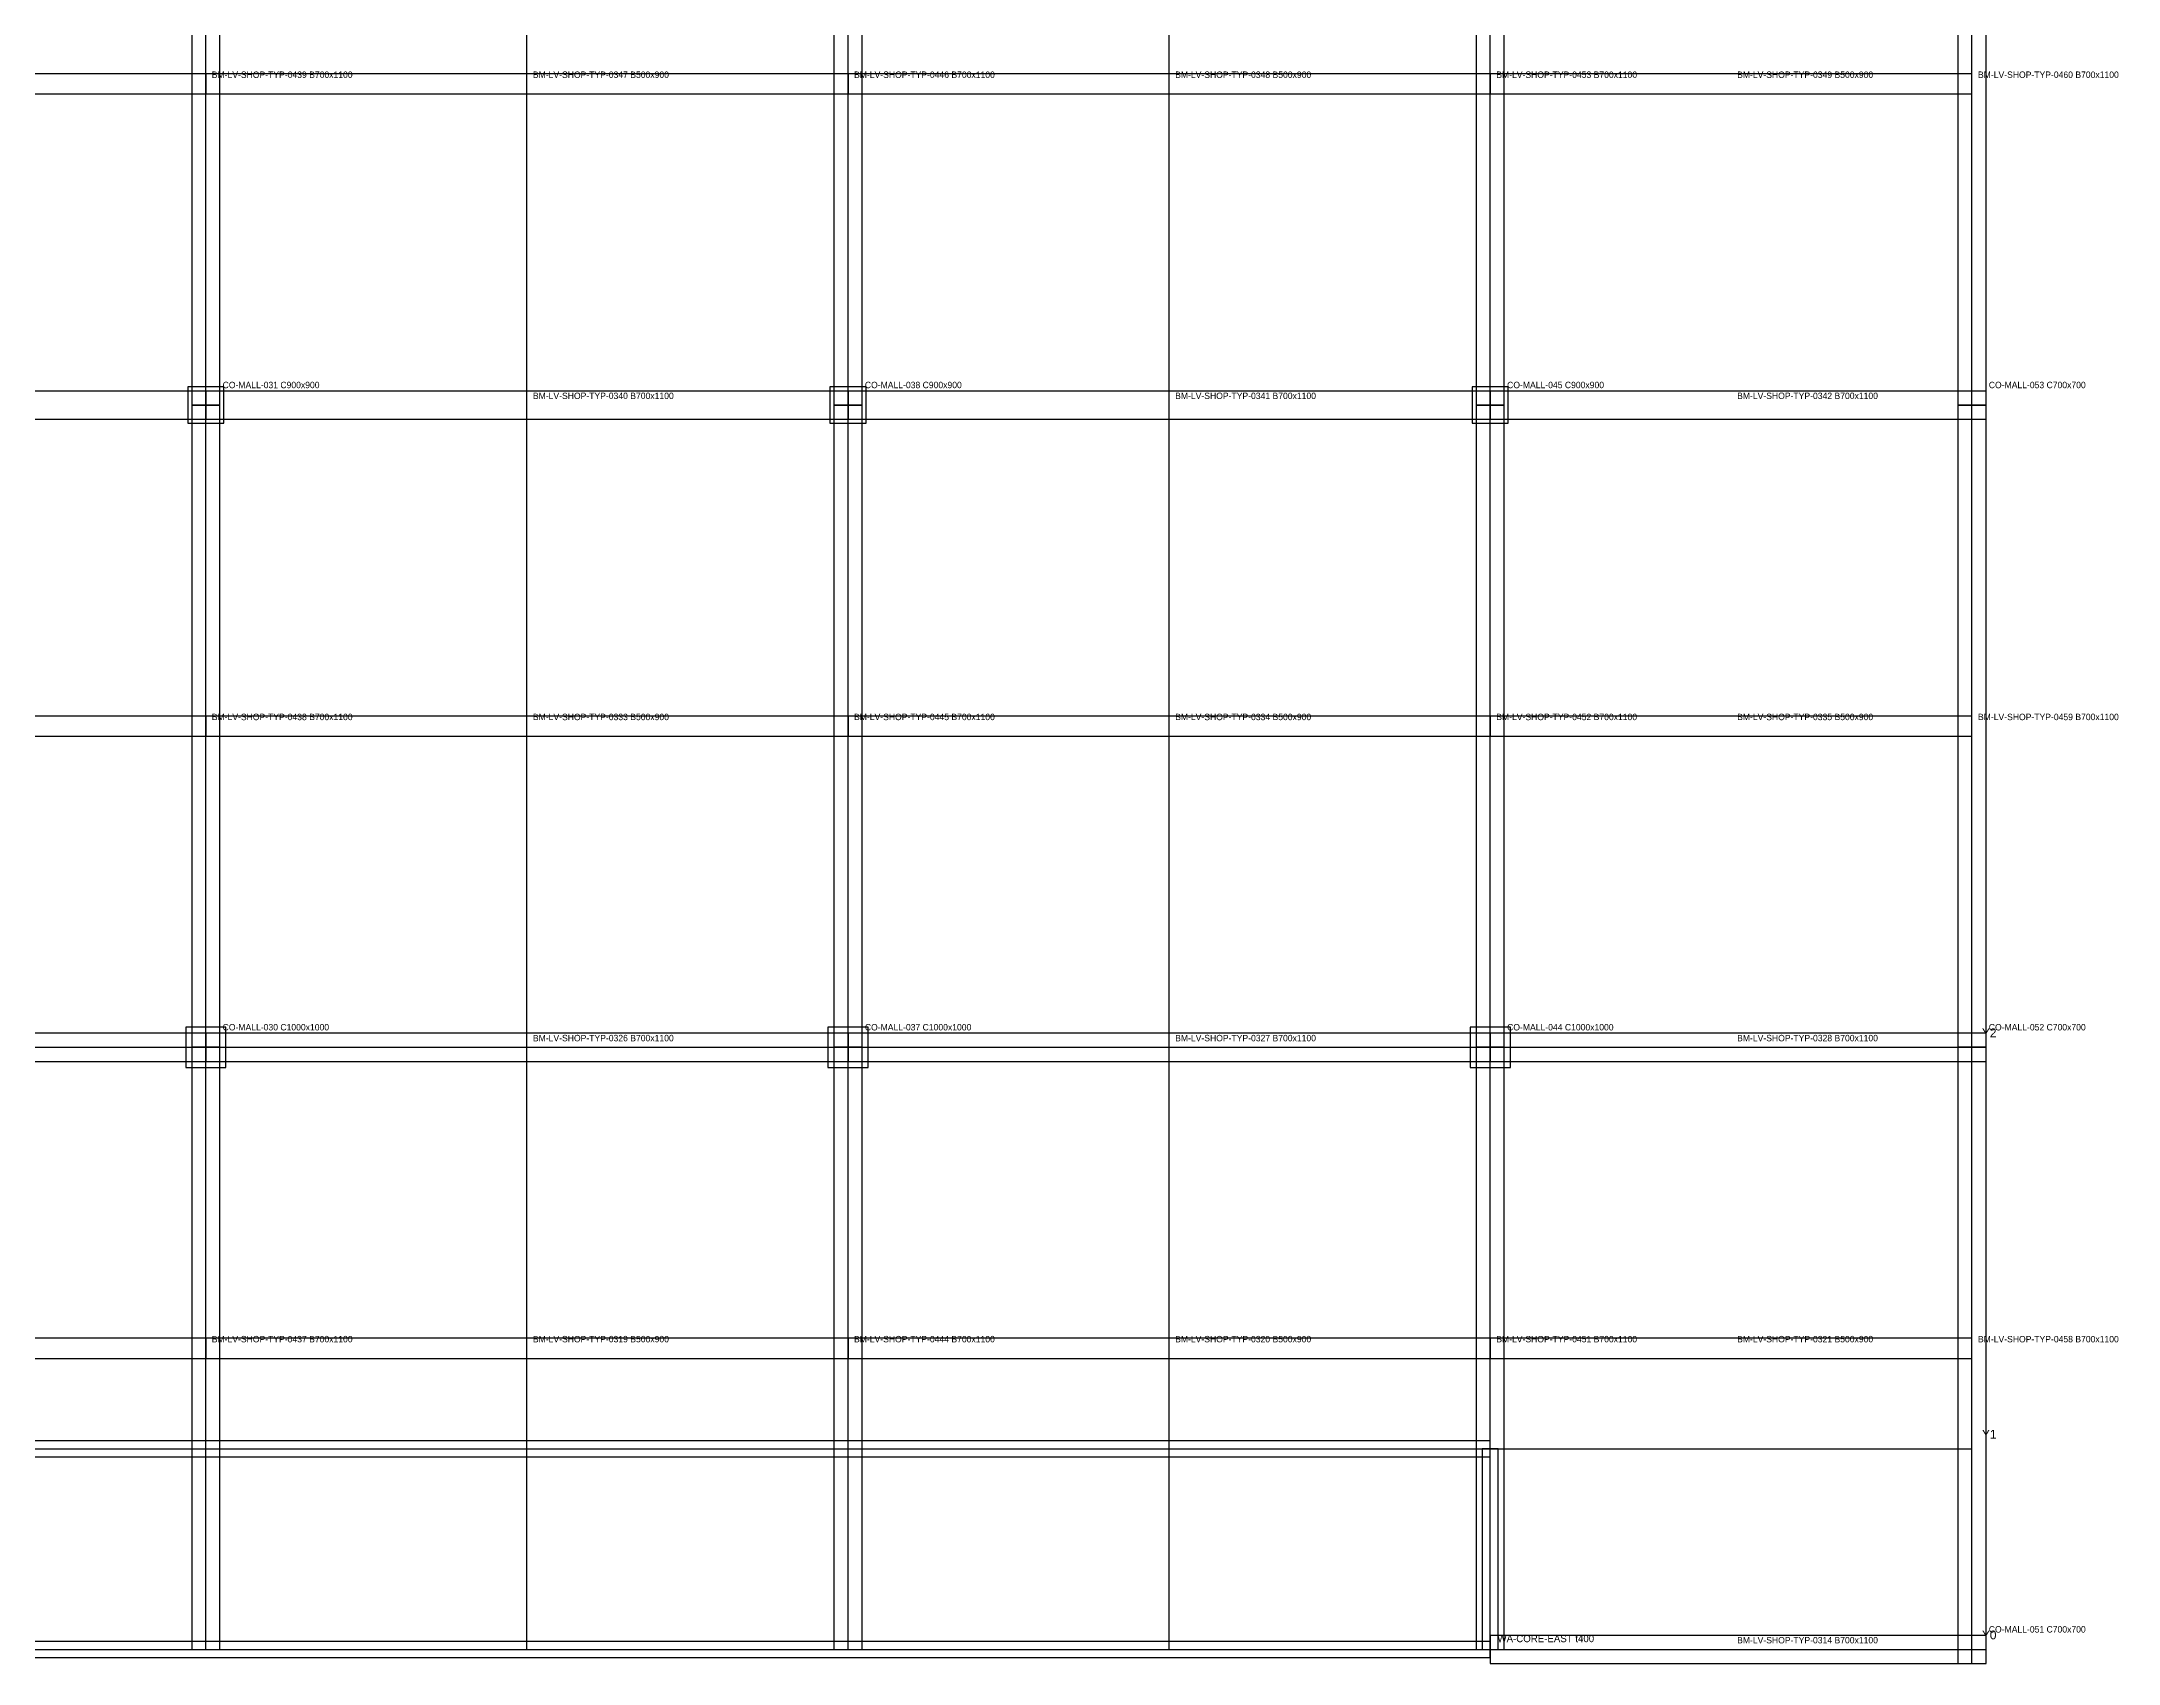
# Model space of a CAD drawing. Header units: millimetres. Extents: x -450 to 227101, y -254450 to 109948.
# Drawn here: x 55909 to 107650, y -127350 to -86944 of the extents above; entities that cross this region are included whole.
import ezdxf

# ---------------------------------------------------------------- set-up
doc = ezdxf.new("R2010")
doc.units = ezdxf.units.MM
for name, color, linetype in [('LV-SHOP-TYP_BEAM', 5, 'Continuous'), ('LV-SHOP-TYP_COLUMN', 1, 'Continuous'), ('LV-SHOP-TYP_GRID', 8, 'Continuous'), ('LV-SHOP-TYP_SLAB', 7, 'Continuous'), ('LV-SHOP-TYP_WALL', 3, 'Continuous'), ('TEXT', 7, 'Continuous')]:
    doc.layers.add(name, color=color, linetype=linetype)

msp = doc.modelspace()

# ---------------------------------------------------------------- linework, layer by layer
at = {"layer": 'LV-SHOP-TYP_BEAM'}
for points in [[(59650, -96000), (60350, -96000), (60350, -80000), (59650, -80000), (59650, -96000)], [(75650, -96000), (76350, -96000), (76350, -80000), (75650, -80000), (75650, -96000)], [(91650, -96000), (92350, -96000), (92350, -80000), (91650, -80000), (91650, -96000)], [(103650, -96000), (104350, -96000), (104350, -80000), (103650, -80000), (103650, -96000)], [(44000, -87750), (44000, -88250), (60000, -88250), (60000, -87750), (44000, -87750)], [(60000, -87750), (60000, -88250), (76000, -88250), (76000, -87750), (60000, -87750)], [(76000, -87750), (76000, -88250), (92000, -88250), (92000, -87750), (76000, -87750)], [(92000, -87750), (92000, -88250), (104000, -88250), (104000, -87750), (92000, -87750)], [(44000, -95650), (44000, -96350), (60000, -96350), (60000, -95650), (44000, -95650)], [(60000, -95650), (60000, -96350), (76000, -96350), (76000, -95650), (60000, -95650)], [(76000, -95650), (76000, -96350), (92000, -96350), (92000, -95650), (76000, -95650)], [(92000, -95650), (92000, -96350), (104000, -96350), (104000, -95650), (92000, -95650)], [(59650, -112000), (60350, -112000), (60350, -96000), (59650, -96000), (59650, -112000)], [(75650, -112000), (76350, -112000), (76350, -96000), (75650, -96000), (75650, -112000)], [(91650, -112000), (92350, -112000), (92350, -96000), (91650, -96000), (91650, -112000)], [(103650, -112000), (104350, -112000), (104350, -96000), (103650, -96000), (103650, -112000)], [(44000, -103750), (44000, -104250), (60000, -104250), (60000, -103750), (44000, -103750)], [(60000, -103750), (60000, -104250), (76000, -104250), (76000, -103750), (60000, -103750)], [(76000, -103750), (76000, -104250), (92000, -104250), (92000, -103750), (76000, -103750)], [(92000, -103750), (92000, -104250), (104000, -104250), (104000, -103750), (92000, -103750)], [(44000, -111650), (44000, -112350), (60000, -112350), (60000, -111650), (44000, -111650)], [(60000, -111650), (60000, -112350), (76000, -112350), (76000, -111650), (60000, -111650)], [(76000, -111650), (76000, -112350), (92000, -112350), (92000, -111650), (76000, -111650)], [(92000, -111650), (92000, -112350), (104000, -112350), (104000, -111650), (92000, -111650)], [(59650, -127000), (60350, -127000), (60350, -112000), (59650, -112000), (59650, -127000)], [(75650, -127000), (76350, -127000), (76350, -112000), (75650, -112000), (75650, -127000)], [(91650, -127000), (92350, -127000), (92350, -112000), (91650, -112000), (91650, -127000)], [(103650, -127000), (104350, -127000), (104350, -112000), (103650, -112000), (103650, -127000)], [(44000, -119250), (44000, -119750), (60000, -119750), (60000, -119250), (44000, -119250)], [(60000, -119250), (60000, -119750), (76000, -119750), (76000, -119250), (60000, -119250)], [(76000, -119250), (76000, -119750), (92000, -119750), (92000, -119250), (76000, -119250)], [(92000, -119250), (92000, -119750), (104000, -119750), (104000, -119250), (92000, -119250)], [(92000, -126650), (92000, -127350), (104000, -127350), (104000, -126650), (92000, -126650)]]:
    msp.add_lwpolyline(points, close=True, dxfattribs=at)
at = {"layer": 'LV-SHOP-TYP_COLUMN'}
for points in [[(59550, -96450), (60450, -96450), (60450, -95550), (59550, -95550), (59550, -96450)], [(75550, -96450), (76450, -96450), (76450, -95550), (75550, -95550), (75550, -96450)], [(91550, -96450), (92450, -96450), (92450, -95550), (91550, -95550), (91550, -96450)], [(103650, -96350), (104350, -96350), (104350, -95650), (103650, -95650), (103650, -96350)], [(59500, -112500), (60500, -112500), (60500, -111500), (59500, -111500), (59500, -112500)], [(75500, -112500), (76500, -112500), (76500, -111500), (75500, -111500), (75500, -112500)], [(91500, -112500), (92500, -112500), (92500, -111500), (91500, -111500), (91500, -112500)], [(103650, -112350), (104350, -112350), (104350, -111650), (103650, -111650), (103650, -112350)], [(103650, -127350), (104350, -127350), (104350, -126650), (103650, -126650), (103650, -127350)]]:
    msp.add_lwpolyline(points, close=True, dxfattribs=at)
at = {"layer": 'LV-SHOP-TYP_GRID'}
for points in [[(60000, -127000), (60000, -25000)], [(68000, -127000), (68000, -25000)], [(76000, -127000), (76000, -25000)], [(84000, -127000), (84000, -25000)], [(92000, -127000), (92000, -25000)], [(104000, -127000), (104000, -25000)], [(0, -112000), (104000, -112000)], [(0, -122000), (104000, -122000)], [(0, -127000), (104000, -127000)]]:
    msp.add_lwpolyline(points, dxfattribs=at)
at = {"layer": 'LV-SHOP-TYP_SLAB'}
msp.add_lwpolyline([(0, -127000), (104000, -127000), (104000, -25000), (0, -25000), (0, -127000)], close=True, dxfattribs=at)
at = {"layer": 'LV-SHOP-TYP_WALL'}
for points in [[(12000, -121800), (12000, -122200), (92000, -122200), (92000, -121800), (12000, -121800)], [(91800, -127000), (92200, -127000), (92200, -122000), (91800, -122000), (91800, -127000)], [(12000, -126800), (12000, -127200), (92000, -127200), (92000, -126800), (12000, -126800)]]:
    msp.add_lwpolyline(points, close=True, dxfattribs=at)

# ---------------------------------------------------------------- texts
at = {"layer": 'TEXT'}
for s, height, p in [('BM-LV-SHOP-TYP-0439 B700x1100', 160, (60150, -87850)), ('BM-LV-SHOP-TYP-0347 B500x900', 160, (68150, -87850)), ('BM-LV-SHOP-TYP-0446 B700x1100', 160, (76150, -87850)), ('BM-LV-SHOP-TYP-0348 B500x900', 160, (84150, -87850)), ('BM-LV-SHOP-TYP-0453 B700x1100', 160, (92150, -87850)), ('BM-LV-SHOP-TYP-0349 B500x900', 160, (98150, -87850)), ('BM-LV-SHOP-TYP-0460 B700x1100', 160, (104150, -87850)), ('CO-MALL-031 C900x900', 160, (60420, -95580)), ('BM-LV-SHOP-TYP-0340 B700x1100', 160, (68150, -95850)), ('CO-MALL-038 C900x900', 160, (76420, -95580)), ('BM-LV-SHOP-TYP-0341 B700x1100', 160, (84150, -95850)), ('CO-MALL-045 C900x900', 160, (92420, -95580)), ('BM-LV-SHOP-TYP-0342 B700x1100', 160, (98150, -95850)), ('CO-MALL-053 C700x700', 160, (104420, -95580)), ('BM-LV-SHOP-TYP-0438 B700x1100', 160, (60150, -103850)), ('BM-LV-SHOP-TYP-0333 B500x900', 160, (68150, -103850)), ('BM-LV-SHOP-TYP-0445 B700x1100', 160, (76150, -103850)), ('BM-LV-SHOP-TYP-0334 B500x900', 160, (84150, -103850)), ('BM-LV-SHOP-TYP-0452 B700x1100', 160, (92150, -103850)), ('BM-LV-SHOP-TYP-0335 B500x900', 160, (98150, -103850)), ('BM-LV-SHOP-TYP-0459 B700x1100', 160, (104150, -103850)), ('CO-MALL-030 C1000x1000', 160, (60420, -111580)), ('BM-LV-SHOP-TYP-0326 B700x1100', 160, (68150, -111850)), ('CO-MALL-037 C1000x1000', 160, (76420, -111580)), ('BM-LV-SHOP-TYP-0327 B700x1100', 160, (84150, -111850)), ('CO-MALL-044 C1000x1000', 160, (92420, -111580)), ('BM-LV-SHOP-TYP-0328 B700x1100', 160, (98150, -111850)), ('Y2', 220, (104250, -111750)), ('CO-MALL-052 C700x700', 160, (104420, -111580)), ('BM-LV-SHOP-TYP-0437 B700x1100', 160, (60150, -119350)), ('BM-LV-SHOP-TYP-0319 B500x900', 160, (68150, -119350)), ('BM-LV-SHOP-TYP-0444 B700x1100', 160, (76150, -119350)), ('BM-LV-SHOP-TYP-0320 B500x900', 160, (84150, -119350)), ('BM-LV-SHOP-TYP-0451 B700x1100', 160, (92150, -119350)), ('BM-LV-SHOP-TYP-0321 B500x900', 160, (98150, -119350)), ('BM-LV-SHOP-TYP-0458 B700x1100', 160, (104150, -119350)), ('Y1', 220, (104250, -121750)), ('WA-CORE-EAST t400', 180, (92180, -126820)), ('BM-LV-SHOP-TYP-0314 B700x1100', 160, (98150, -126850)), ('Y0', 220, (104250, -126750)), ('CO-MALL-051 C700x700', 160, (104420, -126580))]:
    msp.add_text(s, height=height, dxfattribs=at).set_placement(p)

doc.saveas('drawing.dxf')
